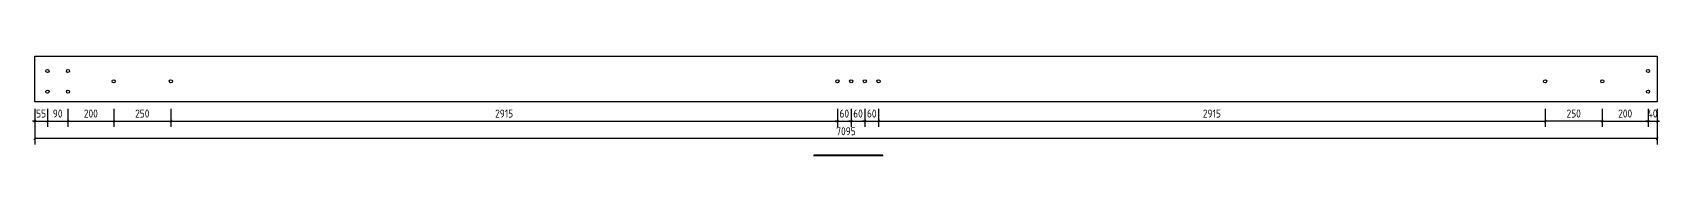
# Model space of a CAD drawing. Extents: x -5025 to 126372, y -5046 to 17025.
# Drawn here: x 55222 to 126372, y -3300 to 1053 of the extents above; entities that cross this region are included whole.
import ezdxf

# ---------------------------------------------------------------- set-up
doc = ezdxf.new("R2010")
doc.units = 0
doc.header["$LTSCALE"] = 1000
doc.header["$MEASUREMENT"] = 0
doc.styles.get("Standard").update_dxf_attribs({"font": 'gbenor.shx', "bigfont": 'gbcbig.shx'})
doc.dimstyles.get("Standard").update_dxf_attribs({"dimscale": 100, "dimtxt": 3.5, "dimasz": 1, "dimexe": 2.5, "dimexo": 3, "dimgap": 1.5, "dimtad": 1, "dimdec": 0, "dimzin": 0, "dimdsep": 46, "dimtxsty": 'Standard', "dimblk": 'ARCHTICK', "dimcen": 0.09, "dimadec": 0, "dimazin": 0, "dimtfac": 1, "dimtdec": 0, "dimtix": 1, "dimtmove": 2, "dimatfit": 3, "dimfxl": 1, "dimtolj": 1, "dimtzin": 0, "dimarcsym": 0})

# ---------------------------------------------------------------- blocks, each defined once
blk = doc.blocks.new('_ArchTick')
at = {"color": 0, "linetype": 'ByBlock', "const_width": 0.4}
blk.add_lwpolyline([(-0.5, -0.5), (0.5, 0.5)], dxfattribs=at)
blk = doc.blocks.new('*D71')
at = {"color": 0, "lineweight": -2}
for p, q in [((55322, -1247), (55322, -2029)), ((55872, -1247), (55872, -2029)), ((55322, -1779), (55222, -1779)), ((55322, -1779), (55872, -1779)), ((55872, -1779), (55972, -1779))]:
    blk.add_line(p, q, dxfattribs=at)
at = {"layer": 'Defpoints', "color": 0}
for p in [(55322, -947), (55872, -947), (55872, -1779)]:
    blk.add_point(p, dxfattribs=at)
at = {"color": 0, "lineweight": -2, "xscale": 100, "yscale": 100, "zscale": 100}
blk.add_blockref('_ArchTick', (55322, -1779), dxfattribs=at)
at = {"color": 0, "lineweight": -2, "xscale": 100, "yscale": 100, "zscale": 100, "rotation": 180}
blk.add_blockref('_ArchTick', (55872, -1779), dxfattribs=at)
at = {"color": 0, "insert": (55597, -1454), "char_height": 350, "attachment_point": 5}
blk.add_mtext('\\A1;55', dxfattribs=at)
blk = doc.blocks.new('*D57')
at = {"color": 0, "lineweight": -2}
for p, q in [((56772, -1247), (56772, -2029)), ((58772, -1247), (58772, -2029)), ((56772, -1779), (58772, -1779))]:
    blk.add_line(p, q, dxfattribs=at)
at = {"layer": 'Defpoints', "color": 0}
for p in [(56772, -947), (58772, -947), (58772, -1779)]:
    blk.add_point(p, dxfattribs=at)
at = {"color": 0, "lineweight": -2, "xscale": 100, "yscale": 100, "zscale": 100, "rotation": 180}
blk.add_blockref('_ArchTick', (56772, -1779), dxfattribs=at)
at = {"color": 0, "lineweight": -2, "xscale": 100, "yscale": 100, "zscale": 100}
blk.add_blockref('_ArchTick', (58772, -1779), dxfattribs=at)
at = {"color": 0, "insert": (57772, -1454), "char_height": 350, "attachment_point": 5}
blk.add_mtext('\\A1;200', dxfattribs=at)
blk = doc.blocks.new('*D58')
at = {"color": 0, "lineweight": -2}
for p, q in [((61272, -1247), (61272, -2029)), ((90422, -1247), (90422, -2029)), ((61272, -1779), (90422, -1779))]:
    blk.add_line(p, q, dxfattribs=at)
at = {"layer": 'Defpoints', "color": 0}
for p in [(61272, -947), (90422, -947), (90422, -1779)]:
    blk.add_point(p, dxfattribs=at)
at = {"color": 0, "lineweight": -2, "xscale": 100, "yscale": 100, "zscale": 100, "rotation": 180}
blk.add_blockref('_ArchTick', (61272, -1779), dxfattribs=at)
at = {"color": 0, "lineweight": -2, "xscale": 100, "yscale": 100, "zscale": 100}
blk.add_blockref('_ArchTick', (90422, -1779), dxfattribs=at)
at = {"color": 0, "insert": (75847, -1454), "char_height": 350, "attachment_point": 5}
blk.add_mtext('\\A1;2915', dxfattribs=at)
blk = doc.blocks.new('*D59')
at = {"color": 0, "lineweight": -2}
for p, q in [((90422, -1247), (90422, -2029)), ((91022, -1247), (91022, -2029)), ((90422, -1779), (90322, -1779)), ((90422, -1779), (91022, -1779)), ((91022, -1779), (91122, -1779))]:
    blk.add_line(p, q, dxfattribs=at)
at = {"layer": 'Defpoints', "color": 0}
for p in [(90422, -947), (91022, -947), (91022, -1779)]:
    blk.add_point(p, dxfattribs=at)
at = {"color": 0, "lineweight": -2, "xscale": 100, "yscale": 100, "zscale": 100}
blk.add_blockref('_ArchTick', (90422, -1779), dxfattribs=at)
at = {"color": 0, "lineweight": -2, "xscale": 100, "yscale": 100, "zscale": 100, "rotation": 180}
blk.add_blockref('_ArchTick', (91022, -1779), dxfattribs=at)
at = {"color": 0, "insert": (90722, -1454), "char_height": 350, "attachment_point": 5}
blk.add_mtext('\\A1;60', dxfattribs=at)
blk = doc.blocks.new('*D60')
at = {"color": 0, "lineweight": -2}
for p, q in [((91022, -1247), (91022, -2029)), ((91622, -1247), (91622, -2029)), ((91022, -1779), (90922, -1779)), ((91022, -1779), (91622, -1779)), ((91622, -1779), (91722, -1779))]:
    blk.add_line(p, q, dxfattribs=at)
at = {"layer": 'Defpoints', "color": 0}
for p in [(91022, -947), (91622, -947), (91622, -1779)]:
    blk.add_point(p, dxfattribs=at)
at = {"color": 0, "lineweight": -2, "xscale": 100, "yscale": 100, "zscale": 100}
blk.add_blockref('_ArchTick', (91022, -1779), dxfattribs=at)
at = {"color": 0, "lineweight": -2, "xscale": 100, "yscale": 100, "zscale": 100, "rotation": 180}
blk.add_blockref('_ArchTick', (91622, -1779), dxfattribs=at)
at = {"color": 0, "insert": (91322, -1454), "char_height": 350, "attachment_point": 5}
blk.add_mtext('\\A1;60', dxfattribs=at)
blk = doc.blocks.new('*D61')
at = {"color": 0, "lineweight": -2}
for p, q in [((91622, -1247), (91622, -2029)), ((92222, -1247), (92222, -2029)), ((91622, -1779), (91522, -1779)), ((91622, -1779), (92222, -1779)), ((92222, -1779), (92322, -1779))]:
    blk.add_line(p, q, dxfattribs=at)
at = {"layer": 'Defpoints', "color": 0}
for p in [(91622, -947), (92222, -947), (92222, -1779)]:
    blk.add_point(p, dxfattribs=at)
at = {"color": 0, "lineweight": -2, "xscale": 100, "yscale": 100, "zscale": 100}
blk.add_blockref('_ArchTick', (91622, -1779), dxfattribs=at)
at = {"color": 0, "lineweight": -2, "xscale": 100, "yscale": 100, "zscale": 100, "rotation": 180}
blk.add_blockref('_ArchTick', (92222, -1779), dxfattribs=at)
at = {"color": 0, "insert": (91922, -1454), "char_height": 350, "attachment_point": 5}
blk.add_mtext('\\A1;60', dxfattribs=at)
blk = doc.blocks.new('*D62')
at = {"color": 0, "lineweight": -2}
for p, q in [((92222, -1247), (92222, -2029)), ((121372, -1247), (121372, -2029)), ((92222, -1779), (121372, -1779))]:
    blk.add_line(p, q, dxfattribs=at)
at = {"layer": 'Defpoints', "color": 0}
for p in [(92222, -947), (121372, -947), (121372, -1779)]:
    blk.add_point(p, dxfattribs=at)
at = {"color": 0, "lineweight": -2, "xscale": 100, "yscale": 100, "zscale": 100, "rotation": 180}
blk.add_blockref('_ArchTick', (92222, -1779), dxfattribs=at)
at = {"color": 0, "lineweight": -2, "xscale": 100, "yscale": 100, "zscale": 100}
blk.add_blockref('_ArchTick', (121372, -1779), dxfattribs=at)
at = {"color": 0, "insert": (106797, -1454), "char_height": 350, "attachment_point": 5}
blk.add_mtext('\\A1;2915', dxfattribs=at)
blk = doc.blocks.new('*D63')
at = {"color": 0, "lineweight": -2}
for p, q in [((123872, -1247), (123872, -2029)), ((125872, -1247), (125872, -2029)), ((123872, -1779), (125872, -1779))]:
    blk.add_line(p, q, dxfattribs=at)
at = {"layer": 'Defpoints', "color": 0}
for p in [(123872, -947), (125872, -947), (125872, -1779)]:
    blk.add_point(p, dxfattribs=at)
at = {"color": 0, "lineweight": -2, "xscale": 100, "yscale": 100, "zscale": 100, "rotation": 180}
blk.add_blockref('_ArchTick', (123872, -1779), dxfattribs=at)
at = {"color": 0, "lineweight": -2, "xscale": 100, "yscale": 100, "zscale": 100}
blk.add_blockref('_ArchTick', (125872, -1779), dxfattribs=at)
at = {"color": 0, "insert": (124872, -1454), "char_height": 350, "attachment_point": 5}
blk.add_mtext('\\A1;200', dxfattribs=at)
blk = doc.blocks.new('*D72')
at = {"color": 0, "lineweight": -2}
for p, q in [((125872, -1247), (125872, -2029)), ((126272, -1247), (126272, -2029)), ((125872, -1779), (125772, -1779)), ((125872, -1779), (126272, -1779)), ((126272, -1779), (126372, -1779))]:
    blk.add_line(p, q, dxfattribs=at)
at = {"layer": 'Defpoints', "color": 0}
for p in [(125872, -947), (126272, -947), (126272, -1779)]:
    blk.add_point(p, dxfattribs=at)
at = {"color": 0, "lineweight": -2, "xscale": 100, "yscale": 100, "zscale": 100}
blk.add_blockref('_ArchTick', (125872, -1779), dxfattribs=at)
at = {"color": 0, "lineweight": -2, "xscale": 100, "yscale": 100, "zscale": 100, "rotation": 180}
blk.add_blockref('_ArchTick', (126272, -1779), dxfattribs=at)
at = {"color": 0, "insert": (126072, -1454), "char_height": 350, "attachment_point": 5}
blk.add_mtext('\\A1;40', dxfattribs=at)
blk = doc.blocks.new('*D73')
at = {"color": 0, "lineweight": -2}
for p, q in [((55322, -1247), (55322, -2798)), ((126272, -1247), (126272, -2798)), ((126272, -2548), (55322, -2548))]:
    blk.add_line(p, q, dxfattribs=at)
at = {"layer": 'Defpoints', "color": 0}
for p in [(55322, -947), (126272, -947), (55322, -2548)]:
    blk.add_point(p, dxfattribs=at)
at = {"color": 0, "lineweight": -2, "xscale": 100, "yscale": 100, "zscale": 100, "rotation": 180}
blk.add_blockref('_ArchTick', (55322, -2548), dxfattribs=at)
at = {"color": 0, "lineweight": -2, "xscale": 100, "yscale": 100, "zscale": 100}
blk.add_blockref('_ArchTick', (126272, -2548), dxfattribs=at)
at = {"color": 0, "insert": (90797, -2223), "char_height": 350, "attachment_point": 5}
blk.add_mtext('\\A1;7095', dxfattribs=at)
blk = doc.blocks.new('*D68')
at = {"color": 0, "lineweight": -2}
for p, q in [((58772, -1247), (58772, -2029)), ((61272, -1247), (61272, -2029)), ((58772, -1779), (61272, -1779))]:
    blk.add_line(p, q, dxfattribs=at)
at = {"layer": 'Defpoints', "color": 0}
for p in [(58772, -947), (61272, -947), (61272, -1779)]:
    blk.add_point(p, dxfattribs=at)
at = {"color": 0, "lineweight": -2, "xscale": 100, "yscale": 100, "zscale": 100, "rotation": 180}
blk.add_blockref('_ArchTick', (58772, -1779), dxfattribs=at)
at = {"color": 0, "lineweight": -2, "xscale": 100, "yscale": 100, "zscale": 100}
blk.add_blockref('_ArchTick', (61272, -1779), dxfattribs=at)
at = {"color": 0, "insert": (60022, -1454), "char_height": 350, "attachment_point": 5}
blk.add_mtext('\\A1;250', dxfattribs=at)
blk = doc.blocks.new('*D69')
at = {"color": 0, "lineweight": -2}
for p, q in [((121372, -1247), (121372, -2029)), ((123872, -1247), (123872, -2029)), ((123872, -1779), (121372, -1779))]:
    blk.add_line(p, q, dxfattribs=at)
at = {"layer": 'Defpoints', "color": 0}
for p in [(121372, -947), (123872, -947), (121372, -1779)]:
    blk.add_point(p, dxfattribs=at)
at = {"color": 0, "lineweight": -2, "xscale": 100, "yscale": 100, "zscale": 100, "rotation": 180}
blk.add_blockref('_ArchTick', (121372, -1779), dxfattribs=at)
at = {"color": 0, "lineweight": -2, "xscale": 100, "yscale": 100, "zscale": 100}
blk.add_blockref('_ArchTick', (123872, -1779), dxfattribs=at)
at = {"color": 0, "insert": (122622, -1454), "char_height": 350, "attachment_point": 5}
blk.add_mtext('\\A1;250', dxfattribs=at)
blk = doc.blocks.new('*D70')
at = {"color": 0, "lineweight": -2}
for p, q in [((55872, -1247), (55872, -2029)), ((56772, -1247), (56772, -2029)), ((55872, -1779), (56772, -1779))]:
    blk.add_line(p, q, dxfattribs=at)
at = {"layer": 'Defpoints', "color": 0}
for p in [(55872, -947), (56772, -947), (56772, -1779)]:
    blk.add_point(p, dxfattribs=at)
at = {"color": 0, "lineweight": -2, "xscale": 100, "yscale": 100, "zscale": 100, "rotation": 180}
blk.add_blockref('_ArchTick', (55872, -1779), dxfattribs=at)
at = {"color": 0, "lineweight": -2, "xscale": 100, "yscale": 100, "zscale": 100}
blk.add_blockref('_ArchTick', (56772, -1779), dxfattribs=at)
at = {"color": 0, "insert": (56322, -1454), "char_height": 350, "attachment_point": 5}
blk.add_mtext('\\A1;90', dxfattribs=at)

msp = doc.modelspace()

# ---------------------------------------------------------------- linework, layer by layer
for p, q in [((55322.4, 1052.6), (126272.4, 1052.6)), ((55322.4, -947.4), (55322.4, 1052.6)), ((126272.4, 1052.6), (126272.4, -947.4)), ((126272.4, -947.4), (55322.4, -947.4)), ((92421, -3300.1), (89378.2, -3300.1))]:
    msp.add_line(p, q)
at = {"const_width": 30}
msp.add_lwpolyline([(89378.2, -3248.5), (92421, -3248.5)], dxfattribs=at)
for centre in [(55872.4, 402.6), (56772.4, 402.6), (58772.4, -47.4), (61272.4, -47.4), (90422.4, -47.4), (91022.4, -47.4), (91622.4, -47.4), (92222.4, -47.4), (121372.4, -47.4), (123872.4, -47.4), (125872.4, 402.6), (55872.4, -497.4), (56772.4, -497.4), (125872.4, -497.4)]:
    msp.add_circle(centre, 70)

# ---------------------------------------------------------------- dimensions: what is measured, and where the dimension line sits
for base, p1, p2, picture, middle in [((55872.4, -1778.8), (55322.4, -947.4), (55872.4, -947.4), '*D71', (55597.4, -1453.8)), ((55322.4, -2547.8), (126272.4, -947.4), (55322.4, -947.4), '*D73', (90797.4, -2222.8)), ((56772.4, -1778.8), (55872.4, -947.4), (56772.4, -947.4), '*D70', (56322.4, -1453.8)), ((58772.4, -1778.8), (56772.4, -947.4), (58772.4, -947.4), '*D57', (57772.4, -1453.8)), ((61272.4, -1778.8), (58772.4, -947.4), (61272.4, -947.4), '*D68', (60022.4, -1453.8)), ((90422.4, -1778.8), (61272.4, -947.4), (90422.4, -947.4), '*D58', (75847.4, -1453.8)), ((91022.4, -1778.8), (90422.4, -947.4), (91022.4, -947.4), '*D59', (90722.4, -1453.8)), ((91622.4, -1778.8), (91022.4, -947.4), (91622.4, -947.4), '*D60', (91322.4, -1453.8)), ((92222.4, -1778.8), (91622.4, -947.4), (92222.4, -947.4), '*D61', (91922.4, -1453.8)), ((121372.4, -1778.8), (92222.4, -947.4), (121372.4, -947.4), '*D62', (106797.4, -1453.8)), ((125872.4, -1778.8), (123872.4, -947.4), (125872.4, -947.4), '*D63', (124872.4, -1453.8)), ((126272.4, -1778.8), (125872.4, -947.4), (126272.4, -947.4), '*D72', (126072.4, -1453.8))]:
    dim = msp.add_linear_dim(base=base, p1=p1, p2=p2, dimstyle='Standard', override={"dimlfac": 0.1})
    dim.commit()
    dim.dimension.update_dxf_attribs({"geometry": picture, "text_midpoint": middle})
dim = msp.add_linear_dim(base=(121372.4, -1778.8), p1=(123872.4, -947.4), p2=(121372.4, -947.4), angle=180, dimstyle='Standard', override={"dimlfac": 0.1})
dim.commit()
dim.dimension.update_dxf_attribs({"geometry": '*D69', "text_midpoint": (122622.4, -1453.8)})

doc.saveas('drawing.dxf')
